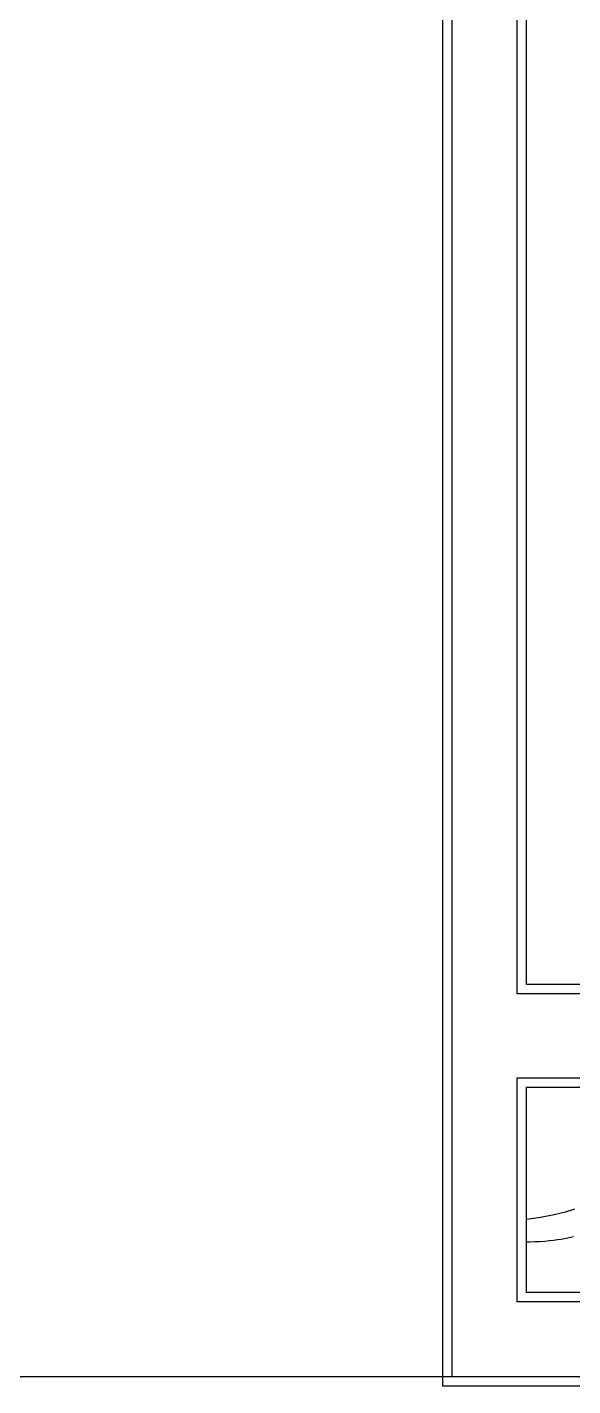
# Model space of a CAD drawing. Extents: x -66030 to 95157, y -13132 to 45879.
# Drawn here: x -27268 to -27043, y 31865 to 32426 of the extents above; entities that cross this region are included whole.
import ezdxf

# ---------------------------------------------------------------- set-up
doc = ezdxf.new("R2010")
doc.units = 0
doc.header["$LTSCALE"] = 100
doc.header["$MEASUREMENT"] = 0
for name, color, linetype in [('3', 11, 'CONTINUOUS'), ('4', 121, 'CONTINUOUS'), ('7', 105, 'CONTINUOUS')]:
    doc.layers.add(name, color=color, linetype=linetype)

msp = doc.modelspace()

# ---------------------------------------------------------------- linework, layer by layer
at = {"layer": '3', "color": 2}
msp.add_line((-66009.4, 31868.93), (90872.97, 31868.93), dxfattribs=at)
at = {"layer": '3'}
msp.add_lwpolyline([(-27093.18, 32793.19), (-27093.18, 31868.98), (-26715.88, 31868.98), (-26715.88, 32805.34)], dxfattribs=at)
for points in [[(-27062.38, 32030.68), (-27062.38, 32585.08), (-26746.68, 32585.08), (-26746.68, 32030.68)], [(-27062.38, 31903.63), (-27062.38, 31988.33), (-26746.68, 31988.33), (-26746.68, 31903.63)]]:
    msp.add_lwpolyline(points, close=True, dxfattribs=at)
at = {"layer": '4'}
msp.add_lwpolyline([(-27097.03, 32794.54), (-27097.03, 31865.13), (-26712.03, 31865.13), (-26712.03, 32804.2)], dxfattribs=at)
for points in [[(-27066.23, 32026.83), (-27066.23, 32588.93), (-26742.83, 32588.93), (-26742.83, 32026.83)], [(-27066.23, 31899.78), (-27066.23, 31992.18), (-26742.83, 31992.18), (-26742.83, 31899.78)]]:
    msp.add_lwpolyline(points, close=True, dxfattribs=at)
at = {"layer": '7'}
for points in [[(-27062.38, 31933.84), (-27056.51, 31934.73), (-27050.98, 31935.82), (-27046.31, 31936.97), (-27042.4, 31938.15)], [(-27042.99, 31926.66), (-27044.13, 31926.36), (-27045.34, 31926.08), (-27046.64, 31925.81), (-27048.05, 31925.56), (-27049.56, 31925.32), (-27051.2, 31925.11), (-27052.96, 31924.91), (-27054.83, 31924.74), (-27056.82, 31924.6), (-27058.93, 31924.5), (-27061.15, 31924.44), (-27062.38, 31924.43)]]:
    msp.add_lwpolyline(points, dxfattribs=at)

doc.saveas('drawing.dxf')
